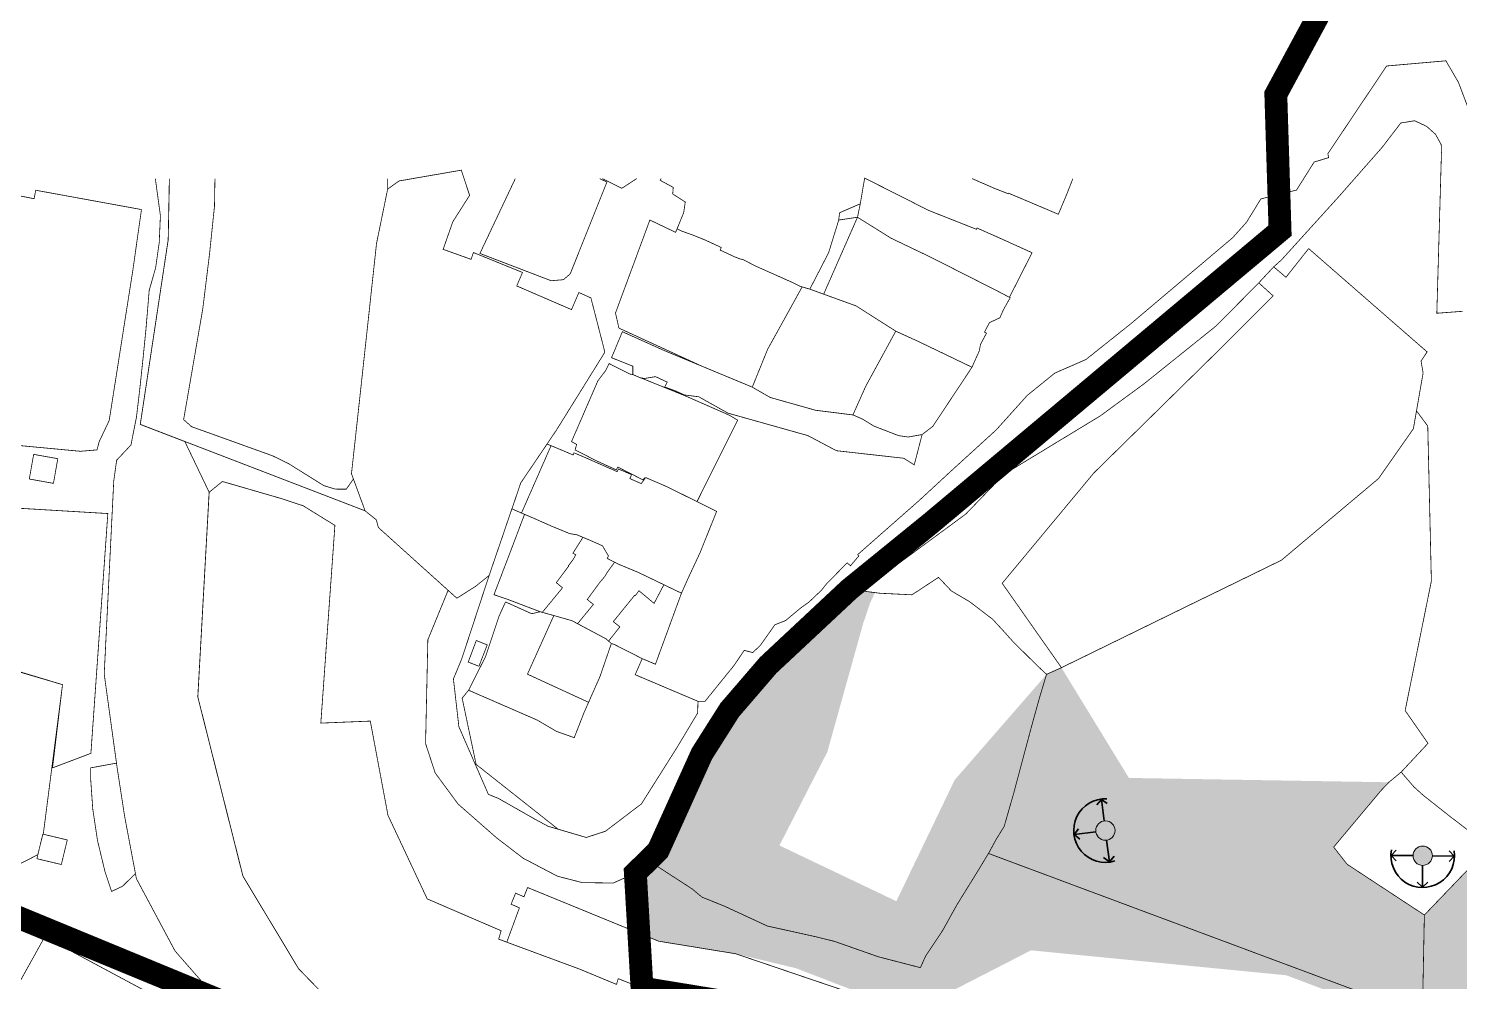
# Model space of a CAD drawing. Header units: millimetres. Extents: x 21689 to 31331, y 37531 to 43751.
# Drawn here: x 28470.9 to 28846.9, y 42788.7 to 43038.9 of the extents above; entities that cross this region are included whole.
import ezdxf

# ---------------------------------------------------------------- set-up
doc = ezdxf.new("R2010")
doc.units = ezdxf.units.MM
doc.linetypes.add('DASHEDX2', pattern=[1.5, 1, -0.5])
doc.linetypes.add('МЕЖА', pattern=[4, 1, -1, 1, -1])
for name, color, linetype, lineweight in [('0 . 11 - границы ДМ проект', 10, 'МЕЖА', 0), ('0.15 - Видовые раскрытия', 22, 'Continuous', 9), ('CONTUR', 150, 'Continuous', 9)]:
    doc.layers.add(name, color=color, linetype=linetype, lineweight=lineweight)
doc.layers.add('00 Природный ландшафт', color=81, linetype='Continuous', lineweight=9, true_color=0xa9da90, transparency=0.4)

# ---------------------------------------------------------------- blocks, each defined once
blk = doc.blocks.new('участки все')
at = {"layer": 'CONTUR', "const_width": 0.2}
for points in [[(5960.96, 5322.33), (5954.18, 5321.82), (5955.4, 5364.08), (5955.33, 5366.09), (5953.84, 5368.81), (5951.51, 5370.9), (5948.34, 5372.37), (5944.72, 5371.78), (5939.81, 5365.38), (5928.51, 5352.54), (5913.39, 5335.85), (5911.32, 5334.01), (5907.4, 5329.8), (5896.29, 5318.57), (5877.19, 5303.24), (5865.77, 5294.87), (5840.52, 5279.56), (5830.44, 5269.1), (5803.47, 5249.25), (5799.84, 5249.32), (5794.1, 5243.56), (5787.24, 5237.49), (5783.27, 5233.61), (5778.5, 5229.37), (5768.38, 5217.61), (5761.1, 5206.14), (5753.97, 5190.82), (5751.85, 5185.66), (5749.6, 5180.73), (5743.61, 5174.82), (5737.84, 5172.2), (5729.66, 5172.3), (5723.16, 5173.98), (5714.14, 5178.7), (5707.1, 5184.1), (5697.03, 5192.94), (5691, 5201.12), (5688.49, 5208.83), (5689.09, 5236.08), (5694.41, 5249.05), (5696.71, 5246.99), (5701.65, 5250.12), (5705.19, 5252.96), (5698, 5231.08), (5695.81, 5225.79), (5697.24, 5213.24), (5704.99, 5195.48), (5707.67, 5194.39), (5717.67, 5188.71), (5720.69, 5187.1), (5730.7, 5184.16), (5735.75, 5185.79), (5745.2, 5192.98), (5754.45, 5207.63), (5759.97, 5216.82), (5760.06, 5219.91), (5761.91, 5219.91), (5769.57, 5229.38), (5772.2, 5233.29), (5774.45, 5232.72), (5776.46, 5234.61), (5780.27, 5240.02), (5783.08, 5241.12), (5787.11, 5244.47), (5789.27, 5246.02), (5792.47, 5249.05), (5793.72, 5250.62), (5799.24, 5256.28), (5800.13, 5255.51), (5802.35, 5258.12), (5802, 5258.42), (5818.09, 5272.57), (5826.29, 5280.14), (5826.29, 5280.14), (5838.41, 5291.18), (5846.59, 5300.26), (5853.81, 5306.1), (5861.98, 5309.66), (5873.77, 5319.05), (5892.3, 5334.69), (5900.5, 5341.62), (5904.21, 5345.75), (5907.95, 5351.85), (5917.32, 5354.16), (5921.95, 5361.53), (5925.75, 5362.68), (5925.55, 5363.71), (5927.8, 5367.08), (5932.99, 5374.82), (5940.99, 5386.75), (5956.57, 5388.11), (5959.86, 5382.45), (5965.03, 5368.8)], [(5621.17, 5357.18), (5620.86, 5341.14), (5613.52, 5292.63), (5625.25, 5288.12), (5631.62, 5274.83), (5628.64, 5221.06), (5640.5, 5173.99), (5655.13, 5149.67), (5660.19, 5144.47)], [(5631.67, 5144.08), (5622.68, 5154.33), (5612.51, 5173.35), (5609.39, 5189.88), (5607.41, 5202.76), (5604.06, 5227.06), (5606.56, 5277.73), (5607.32, 5283.22), (5611.09, 5287.23), (5611.72, 5290.47), (5612.53, 5294.55), (5613.36, 5301.51), (5614.35, 5310.85), (5615.02, 5317.57), (5615.88, 5327.84), (5617.56, 5333.73), (5618.51, 5340.37), (5618.82, 5347.46), (5617.73, 5355.42), (5617.49, 5357.18)], [(5685.14, 5357.18), (5681.52, 5356.56), (5678.53, 5354.43), (5675.6, 5340.12), (5673.11, 5317.13), (5670.66, 5294.61), (5669.68, 5285.67), (5669.02, 5279.68), (5672.6, 5269.94), (5613.54, 5292.64), (5620.88, 5341.14), (5621.19, 5357.18)], [(5633.15, 5357.18), (5633.03, 5349.94), (5631.74, 5337.49), (5629.95, 5322.95), (5629.44, 5320), (5625.58, 5297.66), (5624.92, 5293.89), (5627.01, 5292.03), (5632.54, 5290.05), (5648.28, 5284.39), (5652.46, 5282.35), (5661.73, 5276.57), (5664.72, 5275.64), (5667.65, 5275.61), (5669.53, 5278.29), (5672.6, 5269.94), (5613.54, 5292.64), (5620.88, 5341.14), (5621.19, 5357.18)], [(5685.14, 5357.18), (5681.52, 5356.56), (5678.53, 5354.43), (5678.54, 5356.65), (5678.55, 5357.18)], [(5734.25, 5357.18), (5736.13, 5356.27), (5726.49, 5332.15), (5724.72, 5330.63), (5721.47, 5330.36), (5702.77, 5337.52), (5712.07, 5357.18)], [(5743.98, 5357.18), (5740.05, 5354.64), (5734.93, 5357.18)], [(5803.83, 5357.18), (5802.7, 5350.55), (5797.26, 5348.21), (5797.04, 5346.29), (5794.39, 5337.73), (5789.45, 5328.15), (5787.42, 5328.74), (5787.08, 5328.82), (5784.72, 5329.97), (5775.33, 5334.15), (5771.97, 5335.87), (5771.11, 5336.08), (5769.74, 5336.61), (5765.89, 5338.4), (5766.2, 5339.08), (5761.98, 5341.03), (5758.81, 5342.31), (5755.61, 5343.46), (5754.58, 5344.01), (5756.31, 5348.26), (5756.72, 5351.03), (5753.42, 5353.15), (5753.57, 5354.88), (5750.15, 5356.7), (5750.4, 5357.18)], [(5832.08, 5357.18), (5838.1, 5354.55), (5841.61, 5353.19), (5841.68, 5353.34), (5851.84, 5349.05), (5854.74, 5347.81), (5856.96, 5353.08), (5858.39, 5356.74), (5858.53, 5357.18)], [(5671.37, 5132.99), (5655.15, 5149.68), (5640.52, 5174), (5628.66, 5221.06), (5631.64, 5274.82), (5635.11, 5277.64), (5650.51, 5273.18), (5656.33, 5271.26), (5656.33, 5271.26), (5664.67, 5266.11), (5660.97, 5214.19), (5673.97, 5214.72), (5678.61, 5189.98), (5688.92, 5168.03), (5708.34, 5159.67), (5707.69, 5157.47), (5709.83, 5156.66), (5729.04, 5149.56), (5738.66, 5145.57), (5739.1, 5147.08), (5745.37, 5144.61)]]:
    blk.add_lwpolyline(points, dxfattribs=at)
for points in [[(5678.53, 5354.43), (5681.52, 5356.56), (5697.87, 5359.39), (5700.06, 5352.78), (5695.64, 5345.84), (5693.11, 5338.6), (5700.44, 5335.98), (5701.07, 5337.76), (5713.96, 5332.53), (5712.44, 5328.99), (5726.84, 5322.77), (5728.77, 5327.26), (5731.93, 5325.85), (5735.23, 5313.05), (5735.58, 5311.56), (5722.85, 5291.09), (5713.5, 5277.27), (5705.19, 5252.96), (5701.65, 5250.12), (5696.71, 5246.99), (5676.08, 5265.56), (5675.56, 5267.56), (5672.6, 5269.94), (5669.02, 5279.68), (5669.68, 5285.67), (5670.66, 5294.61), (5673.11, 5317.13), (5675.6, 5340.12), (5678.53, 5354.43)], [(5801.97, 5347.03), (5802.7, 5350.55), (5803.85, 5357.31), (5814.24, 5352.08), (5820.55, 5348.87), (5833.24, 5343.86), (5833.39, 5344.19), (5839.43, 5341.52), (5847.84, 5337.71), (5841.89, 5326.01), (5838.52, 5327.77), (5834.8, 5329.65), (5827.72, 5333.24), (5820.94, 5336.67), (5810.8, 5341.52), (5801.97, 5347.03)], [(5586.07, 5354.12), (5613.84, 5349.05), (5611.61, 5333.31), (5605.37, 5293.67), (5602.75, 5288.13), (5602.16, 5285.94), (5597.8, 5285.57), (5572.62, 5287.94), (5555.7, 5290.08), (5562.82, 5337.91), (5566.77, 5337.23), (5570.62, 5354.89), (5585.63, 5351.89), (5586.07, 5354.12)], [(5747.42, 5346.3), (5754.18, 5343.07), (5754.58, 5344.01), (5755.61, 5343.46), (5758.81, 5342.31), (5761.98, 5341.03), (5766.2, 5339.08), (5765.89, 5338.4), (5769.74, 5336.61), (5771.11, 5336.08), (5771.97, 5335.87), (5775.33, 5334.15), (5784.72, 5329.97), (5787.08, 5328.82), (5787.42, 5328.74), (5785.14, 5324.59), (5778.37, 5312.38), (5774.33, 5302.42), (5760.96, 5307.97), (5739.29, 5317.92), (5738.39, 5321.89), (5747.42, 5346.3)], [(5789.45, 5328.15), (5793.08, 5326.83), (5801.97, 5347.03), (5797.04, 5346.29), (5794.39, 5337.73), (5789.45, 5328.15)], [(5793.08, 5326.83), (5801.6, 5323.75), (5812.03, 5317.11), (5818.07, 5314.36), (5832.05, 5307.64), (5833, 5309.78), (5833.98, 5311.96), (5834.29, 5313.66), (5835.87, 5316.59), (5835.34, 5316.87), (5836.64, 5319.35), (5839.39, 5320.64), (5840.29, 5322.69), (5841.29, 5324.49), (5842.11, 5325.89), (5838.52, 5327.77), (5834.8, 5329.65), (5827.72, 5333.24), (5820.94, 5336.67), (5810.8, 5341.52), (5801.97, 5347.03), (5793.08, 5326.83)], [(5920.51, 5338.8), (5951.63, 5311.67), (5950.04, 5309.25), (5950.58, 5306.14), (5948.02, 5291.49), (5938.86, 5278.41), (5913.34, 5256.96), (5898.55, 5249.74), (5887.31, 5244.27), (5872.06, 5236.81), (5855.56, 5228.75), (5839.99, 5250.91), (5864.09, 5279.9), (5896.27, 5311.5), (5911.18, 5326.38), (5907.4, 5329.8), (5911.32, 5334.01), (5914.55, 5331.27), (5920.51, 5338.8)], [(5787.42, 5328.74), (5789.45, 5328.15), (5793.08, 5326.83), (5801.6, 5323.75), (5812.03, 5317.11), (5804.13, 5302.64), (5800.77, 5295.12), (5790.93, 5296.35), (5779.02, 5299.71), (5774.33, 5302.42), (5778.37, 5312.38), (5785.14, 5324.59), (5787.42, 5328.74)], [(5740.2, 5316.97), (5751.13, 5312.05), (5774.33, 5302.42), (5779.02, 5299.71), (5790.93, 5296.35), (5800.77, 5295.12), (5803.29, 5294.03), (5806.32, 5292.17), (5812.78, 5289.68), (5815.34, 5289.32), (5818.95, 5289.97), (5816.88, 5282), (5814.13, 5283.74), (5796.44, 5285.72), (5788.94, 5289.69), (5767.93, 5295.59), (5760.27, 5299.88), (5756.52, 5300.36), (5754.12, 5301.43), (5751.32, 5302.46), (5751.99, 5303.74), (5748.9, 5305.17), (5745.94, 5304.68), (5744.85, 5304.91), (5742.94, 5305.71), (5742.95, 5307.92), (5737.35, 5310.14), (5740.2, 5316.97)], [(5812.03, 5317.11), (5818.07, 5314.36), (5832.05, 5307.64), (5821.74, 5292.09), (5818.95, 5289.97), (5815.34, 5289.32), (5812.78, 5289.68), (5806.32, 5292.17), (5803.29, 5294.03), (5800.77, 5295.12), (5804.13, 5302.64), (5812.03, 5317.11)], [(5746.01, 5278.6), (5746.21, 5278.51), (5746.33, 5278.67), (5751.92, 5276.26), (5759.81, 5272.35), (5770.47, 5293.74), (5768.25, 5295.07), (5756.55, 5300.2), (5754.59, 5300.99), (5751.98, 5302.05), (5745.99, 5304.47), (5744.85, 5304.91), (5742.94, 5305.71), (5742.2, 5305.83), (5736.73, 5308.6), (5735.79, 5306.75), (5733.74, 5304.03), (5726.84, 5288.12), (5728.18, 5287.38), (5727.79, 5285.93), (5733.38, 5283.07), (5738.56, 5280.7), (5739.04, 5281.42), (5745.64, 5278.04), (5746.01, 5278.6)], [(5872.06, 5236.81), (5887.31, 5244.27), (5898.55, 5249.74), (5913.34, 5256.96), (5938.86, 5278.41), (5948.02, 5291.49), (5948.85, 5296.19), (5951.8, 5292.2), (5952.75, 5251.5), (5945.86, 5217.48), (5951.86, 5208.88), (5944.81, 5201.32), (5941.59, 5198.66), (5939.52, 5196.48), (5927.08, 5181.63), (5930.62, 5177.12), (5950.91, 5163.8), (5950.39, 5137.46), (5836.39, 5179.96), (5838.38, 5183.62), (5840.51, 5187.07), (5843.04, 5195.87), (5845.55, 5205.29), (5847.87, 5213.93), (5849.78, 5220.81), (5851.64, 5226.99), (5855.56, 5228.75), (5872.06, 5236.81)], [(5720.4, 5287.46), (5721.46, 5287.05), (5713.69, 5269.35), (5711.18, 5270.46), (5713.5, 5277.27), (5720.4, 5287.46)], [(5736.53, 5258.11), (5734.97, 5260.75), (5731.79, 5262.16), (5728.28, 5263.63), (5726.38, 5263.94), (5721.58, 5265.92), (5716.8, 5268.03), (5713.69, 5269.35), (5721.46, 5287.05), (5722.03, 5286.81), (5727.26, 5284.61), (5727.49, 5285.16), (5729.71, 5284.24), (5738.83, 5280.22), (5739.14, 5280.92), (5742.6, 5279.46), (5742.18, 5278.39), (5745.15, 5277.09), (5746.33, 5278.67), (5751.92, 5276.26), (5764.97, 5269.8), (5760.62, 5258.98), (5757.64, 5252.59), (5755.72, 5248.31), (5744.41, 5253.75), (5739.08, 5255.96), (5736.21, 5257.44), (5736.53, 5258.11)], [(5585.52, 5284.76), (5591.86, 5283.63), (5590.72, 5277.15), (5584.38, 5278.29), (5585.52, 5284.76)], [(5576.18, 5270.94), (5605.01, 5269.22), (5600.56, 5206.25), (5590.48, 5202.44), (5593.1, 5224.29), (5585.29, 5226.64), (5562.69, 5233.43), (5575.47, 5268.95), (5576.18, 5270.94)], [(5714.49, 5269), (5710.5, 5258.48), (5706.46, 5247.91), (5708.88, 5247.09), (5709.77, 5246.8), (5718.58, 5243.44), (5719.16, 5243.28), (5724.47, 5249.72), (5722.84, 5251.07), (5726.07, 5255.4), (5725.99, 5255.47), (5727.31, 5257.23), (5727.95, 5258.38), (5727.2, 5258.81), (5729.85, 5262.98), (5728.28, 5263.63), (5726.38, 5263.94), (5721.58, 5265.92), (5718.56, 5267.25), (5716.8, 5268.03), (5714.49, 5269)], [(5729.85, 5262.98), (5727.2, 5258.81), (5727.95, 5258.38), (5727.31, 5257.23), (5725.99, 5255.47), (5726.07, 5255.4), (5722.84, 5251.07), (5724.47, 5249.72), (5719.16, 5243.28), (5722.19, 5242.44), (5726.96, 5241.08), (5728.42, 5240.3), (5732.57, 5245.35), (5730.98, 5246.66), (5734.25, 5251.12), (5735.58, 5252.7), (5736.22, 5253.79), (5738.15, 5256.43), (5736.21, 5257.44), (5736.53, 5258.11), (5734.97, 5260.75), (5731.79, 5262.16), (5729.85, 5262.98)], [(5738.15, 5256.43), (5736.22, 5253.79), (5735.58, 5252.7), (5734.25, 5251.12), (5730.98, 5246.66), (5732.57, 5245.35), (5728.42, 5240.3), (5735.88, 5236.33), (5736.57, 5235.73), (5738.32, 5237.93), (5739.54, 5239.47), (5737.81, 5240.84), (5737.9, 5240.95), (5742.57, 5246.7), (5743.43, 5247.76), (5743.58, 5247.64), (5744.56, 5248.95), (5748.53, 5245.63), (5751.1, 5250.53), (5744.41, 5253.75), (5739.08, 5255.96), (5738.15, 5256.43)], [(5799.84, 5249.32), (5807.9, 5248.29), (5816.28, 5247.88), (5823.26, 5252.46), (5826.61, 5248.92), (5831.48, 5246.04), (5837.45, 5241.48), (5839.96, 5238.79), (5842.83, 5235.58), (5849, 5229.48), (5851.64, 5226.99), (5849.78, 5220.81), (5847.87, 5213.93), (5845.55, 5205.29), (5843.04, 5195.87), (5840.51, 5187.07), (5838.38, 5183.62), (5836.39, 5179.96), (5832.96, 5174.32), (5828.05, 5166.41), (5824.43, 5159.87), (5819.86, 5152.99), (5818.5, 5149.97), (5807.48, 5152.82), (5795.94, 5156.87), (5791.09, 5158.07), (5778.28, 5160.91), (5767.08, 5166.09), (5761.08, 5168.51), (5758.54, 5170.64), (5749.42, 5176.55), (5749.6, 5180.73), (5751.85, 5185.66), (5753.97, 5190.82), (5757.89, 5198.53), (5761.08, 5204.88), (5761.6, 5205.89), (5762.2, 5206.93), (5764.61, 5210.77), (5767.67, 5215.46), (5768.78, 5217.38), (5771.49, 5220.55), (5778.28, 5227.99), (5783.27, 5233.61), (5787.24, 5237.49), (5794.1, 5243.56), (5799.84, 5249.32)], [(5751.1, 5250.53), (5748.53, 5245.63), (5744.56, 5248.95), (5743.58, 5247.64), (5743.43, 5247.76), (5742.57, 5246.7), (5737.9, 5240.95), (5737.81, 5240.84), (5739.54, 5239.47), (5738.32, 5237.93), (5736.57, 5235.73), (5737.3, 5235.08), (5737.98, 5234.89), (5741.85, 5232.93), (5745.4, 5231.12), (5748.88, 5229.65), (5755.72, 5248.31), (5751.1, 5250.53)], [(5709.5, 5246.01), (5707.85, 5242.4), (5704.26, 5231.66), (5699.79, 5222.83), (5717.88, 5214.96), (5722.89, 5212.01), (5727.55, 5210.37), (5730.14, 5216.99), (5731.32, 5219.65), (5734.29, 5226.36), (5737.3, 5235.08), (5735.88, 5236.33), (5726.96, 5241.08), (5722.19, 5242.44), (5718.58, 5243.44), (5716.37, 5242.91), (5709.5, 5246.01)], [(5731.32, 5219.65), (5715.26, 5227.04), (5722.19, 5242.44), (5718.58, 5243.44), (5716.37, 5242.91), (5709.5, 5246.01), (5707.85, 5242.4), (5704.26, 5231.66), (5699.79, 5222.83), (5717.88, 5214.96), (5722.89, 5212.01), (5727.55, 5210.37), (5730.14, 5216.99), (5731.32, 5219.65)], [(5722.19, 5242.44), (5726.96, 5241.08), (5735.88, 5236.33), (5737.3, 5235.08), (5734.29, 5226.36), (5731.32, 5219.65), (5715.26, 5227.04), (5722.19, 5242.44)], [(5586.62, 5179.64), (5587.93, 5185.04), (5588.05, 5185.01), (5593.1, 5224.29), (5586.36, 5226.28), (5557.38, 5234.77), (5543.34, 5191.56), (5535.88, 5193.37), (5523.64, 5193.97), (5541.25, 5186.3), (5565, 5176.07), (5573.75, 5173.06), (5586.62, 5179.64)], [(5698.1, 5220.74), (5701.77, 5203.35), (5723.3, 5186.34), (5730.7, 5184.16), (5735.75, 5185.79), (5745.2, 5192.98), (5754.45, 5207.63), (5759.97, 5216.82), (5760.06, 5219.91), (5743.57, 5226.9), (5745.4, 5231.12), (5741.85, 5232.93), (5737.98, 5234.89), (5737.3, 5235.08), (5734.29, 5226.36), (5731.32, 5219.65), (5730.14, 5216.99), (5727.55, 5210.37), (5722.89, 5212.01), (5717.88, 5214.96), (5699.79, 5222.83), (5698.1, 5220.74)], [(5699.69, 5230.21), (5701.82, 5235.88), (5704.69, 5234.73), (5702.52, 5229.13), (5699.69, 5230.21)], [(5600.47, 5199.93), (5600.51, 5202.44), (5607.27, 5203.68), (5609.39, 5189.88), (5612.26, 5174.68), (5608.86, 5171.34), (5605.99, 5169.98), (5605.29, 5172.1), (5604.24, 5175.27), (5602.29, 5183.38), (5601.05, 5191.62), (5600.47, 5199.93)], [(5944.81, 5201.32), (5948.19, 5197.43), (5950.57, 5195.27), (5957.52, 5189.78), (5964.26, 5184.62), (5966.46, 5180), (5950.91, 5163.8), (5930.62, 5177.12), (5927.08, 5181.63), (5939.52, 5196.48), (5941.59, 5198.66), (5944.81, 5201.32)], [(5587.94, 5185.04), (5588.05, 5185.01), (5594.35, 5183.51), (5592.79, 5177.06), (5586.39, 5178.58), (5586.61, 5179.64), (5587.94, 5185.04)], [(5715.3, 5171.01), (5749.73, 5156.92), (5769.98, 5153.62), (5825.01, 5134.94), (5833.21, 5132.37), (5827.1, 5112.99), (5822.4, 5113.12), (5822.54, 5115.11), (5822.46, 5118.11), (5822.33, 5119.1), (5822.08, 5120.15), (5821.23, 5122.62), (5807.94, 5126.94), (5764.81, 5141.43), (5745.37, 5144.61), (5739.1, 5147.08), (5738.66, 5145.57), (5729.04, 5149.56), (5709.83, 5156.66), (5713.14, 5165.68), (5710.96, 5166.63), (5712.15, 5169.54), (5714.33, 5168.59), (5715.3, 5171.01)], [(5588.4, 5158.03), (5597.63, 5153.1), (5615.38, 5143.59), (5631.33, 5135.06), (5636.87, 5129.21), (5663.07, 5101.59), (5661.66, 5092.88), (5612.77, 5097.56), (5588.55, 5099.8), (5588.56, 5100.21), (5584.15, 5102.63), (5571.87, 5109.36), (5576.59, 5136.84), (5579.16, 5141.4), (5585.96, 5153.61), (5588.4, 5158.03)]]:
    blk.add_lwpolyline(points, close=True, dxfattribs=at)
blk = doc.blocks.new('Точки и сектора раскрытия панорам')
at = {"layer": '0.15 - Видовые раскрытия', "transparency": 33554687}
h = blk.add_hatch(color=256, dxfattribs=at)
h.dxf.hatch_style = 1
h.paths.add_polyline_path([(1662.2, -164.03, 1), (1661.37, -159.03, 1)])
at = {"layer": '0.15 - Видовые раскрытия', "lineweight": 35}
for p, q in [((1653.65, -162.89), (1654.7, -161.29)), ((1669.92, -160.18), (1664.29, -161.11)), ((1669.92, -160.18), (1668.41, -159.01)), ((1669.92, -160.18), (1668.87, -161.77)), ((1653.65, -162.89), (1659.28, -161.95)), ((1653.65, -162.89), (1655.16, -164.05)), ((1663.14, -169.66), (1662.2, -164.03)), ((1663.14, -169.66), (1661.55, -168.61)), ((1663.14, -169.66), (1664.3, -168.15))]:
    blk.add_line(p, q, dxfattribs=at)
at = {"layer": '0.15 - Видовые раскрытия'}
blk.add_circle((1661.78, -161.53), 2.54, dxfattribs=at)
at = {"layer": '0.15 - Видовые раскрытия', "lineweight": 35}
blk.add_arc((1661.78, -161.51), 8.36, 179.6943, 19.0438, dxfattribs=at)

msp = doc.modelspace()

# ---------------------------------------------------------------- hatches: boundary and pattern name
at = {"layer": '00 Природный ландшафт', "transparency": 33554585}
h = msp.add_hatch(color=256, dxfattribs=at)
h.dxf.hatch_style = 1
h.paths.add_polyline_path([(28897.2, 42732.08), (28899.32, 42750.95), (28928.09, 42813.72), (28942.56, 42827.78), (28938.08, 42837.81), (28900.06, 42826.61), (28842.54, 42774.77), (28801.39, 42790.33), (28734.3, 42796.88), (28702.61, 42780.6), (28672.6, 42792.17), (28656.72, 42795.98), (28636.47, 42799.28), (28631.27, 42801.41), (28630.36, 42817.18), (28636.35, 42823.08), (28647.85, 42848.5), (28655.12, 42859.97), (28665.24, 42871.73), (28686.59, 42891.68), (28693.32, 42890.82), (28692.01, 42888.02), (28690.23, 42882.78), (28680.8, 42848.98), (28668.21, 42824.42), (28698.93, 42809.78), (28714.26, 42841.63), (28738.39, 42869.35), (28742.3, 42871.11), (28760.03, 42842.15), (28828.33, 42841.01), (28813.82, 42823.99), (28817.36, 42819.48), (28837.66, 42806.16), (28853.21, 42822.36), (28852.91, 42828.41), (28879.18, 42850.56), (28918.42, 42891.44), (28932.89, 42896.02), (28988.45, 42893.69), (28994.37, 42894.68), (29007.52, 42908.48), (29027.59, 42931.15), (29048, 42966.32), (29061.16, 42992.29), (29042.77, 43011.69), (29002.66, 43011.72), (28970.1, 43009.43), (28923.74, 43001.23), (28893.82, 42991.72), (28864.21, 42933.55), (28849.31, 42932.26), (28851.78, 43011.16), (29010.46, 43086.09), (29010.85, 43094.67), (29076.2, 43088.66), (29125.13, 43065.48), (29145.66, 43037.83), (29158.92, 42999.82), (29155.03, 42977.9), (29151.08, 42964.25), (29132.37, 42940.9), (29125.92, 42946.12), (29115.23, 42932.9), (29120.08, 42924.6), (29076.58, 42823.07), (29061.91, 42825.68), (29040.67, 42802.45), (28996.97, 42793.05), (28962.72, 42783.54), (28936.64, 42769.3), (28924.68, 42762.01), (28921.03, 42754.62), (28918.73, 42743.37), (28914.15, 42732.19)])

# ---------------------------------------------------------------- linework, layer by layer
at = {"layer": '0 . 11 - границы ДМ проект', "color": 7, "linetype": 'DASHEDX2', "lineweight": 100, "ltscale": 9, "transparency": 33554687, "const_width": 6, "flags": 128}
msp.add_lwpolyline([(22946.73, 37638.63), (22902.58, 38352.1), (23040.31, 38403.75), (23117.29, 38401.21), (23331.14, 38342.16), (23767.92, 38429.68), (23839.74, 38479.18), (23935.86, 38610.42), (23988.4, 38646.95), (24015.49, 38690.25), (24098.85, 38777.82), (24145.03, 38828.88), (24135.93, 38857.75), (24309.79, 39159.02), (24384.58, 39142.81), (24479.69, 39275.04), (24546.54, 39209.37), (24750.01, 39350.13), (25003.88, 39639.8), (25413.16, 40107.12), (25363.28, 40286.2), (24989.23, 40491.14), (25395.28, 40838.84), (25660.56, 41058.12), (25845.24, 41208.92), (25792.92, 41266.23), (25888.27, 41383.12), (26058.63, 41521.65), (26092.2, 41658.69), (26130.83, 41752.53), (26159.07, 41742.27), (26300.9, 42104.41), (26325.34, 42112.11), (26524.48, 42049.12), (26659.52, 41994.11), (26661.3, 41997.38), (26646.24, 42050.67), (26706.46, 42026.98), (26859.65, 41970.83), (27006.59, 41919.76), (27172.98, 41911.41), (27384.06, 41951.12), (27369.53, 42033.59), (27673.24, 42086.3), (27976.36, 41979.69), (28033.35, 41963.23), (28102.86, 41962.56), (28159.54, 41928.27), (28328.6, 41835.14), (28499.53, 41807.33), (28720.17, 41761.45), (29052.46, 41622.84), (29045.52, 41606.09), (29058.02, 41600.92), (29065.19, 41619.05), (29089.18, 41611.33), (29476.61, 41567.37), (29694.11, 41552.14), (29707.83, 41609), (29818.28, 41584.5), (29941.9, 41545.71), (30079.67, 41531.57), (30099.06, 41598.9), (30133.54, 41631.15), (30187.93, 41657.25), (30321.66, 41749.67), (30401.38, 41749.67), (30509.19, 41676.74), (30617.63, 41749.67), (30608.36, 41787.7), (30599.77, 41907.5), (30613.25, 41930.65), (30611.36, 41954.39), (30596.2, 41953.51), (30593.67, 42010.25), (30597.05, 42063.37), (30605.38, 42235.81), (30665.45, 42236.17), (30657.33, 42284.13), (30610.32, 42363.4), (30625.51, 42373.52), (30633.15, 42373.02), (30649.52, 42377.68), (30654.81, 42423.45), (30716.03, 42430.23), (30760.54, 42567.65), (30765.8, 42586.36), (30791.95, 42710.49), (30846.37, 42699.4), (30866.74, 42759.78), (30939.13, 42753.23), (31030.96, 42735.49), (31057.16, 42750.28), (31131.35, 42919.39), (31178.71, 43049.99), (31223.9, 43155.77), (31261.16, 43239.22), (31200.23, 43266.25), (31159.04, 43264.62), (31092.9, 43324.59), (31030.84, 43397.77), (30974.06, 43434.01), (30837.68, 43448.49), (30812.71, 43443.57), (30797.57, 43373.26), (30670.04, 43084.43), (30627.79, 42979.09), (30572.79, 42815.93), (30581.39, 42739.2), (30580.07, 42670.05), (30572.53, 42633.02), (30553.34, 42565.66), (30547.4, 42556.65), (30525.72, 42505.25), (30514.51, 42510.11), (30479.51, 42425.86), (30461.95, 42345.38), (30464.75, 42236.14), (30403.52, 42231.72), (30362, 42222.3), (30262.37, 42221.19), (30097.98, 42200.41), (30088.95, 42269.89), (30058.49, 42273.9), (30000.91, 42267.83), (30008.93, 42181.88), (29926.02, 42170.86), (29838.04, 42159.36), (29837.12, 42151.42), (29801.62, 42150.52), (29804.08, 42118.48), (29746.29, 42112.77), (29727.01, 42117.61), (29726.77, 42121.26), (29669.99, 42116.48), (29667.12, 42186.75), (29663.62, 42276.82), (29664.83, 42334.2), (29729.67, 42336.19), (29743.29, 42425.8), (29681.45, 42426.64), (29599.85, 42422.04), (29585.29, 42460.05), (29593.55, 42547.9), (29586.23, 42640.93), (29612.42, 42670.26), (29566.57, 42703.24), (29536.55, 42712.38), (29485.13, 42721.11), (29445.22, 42718.94), (29271.87, 42704.28), (29252.91, 42692.41), (29197.95, 42673.04), (29178.85, 42668.77), (29146.59, 42665.68), (29091.04, 42663.1), (29090.12, 42694.39), (29093.43, 42735.41), (29109.46, 42731.74), (29114.94, 42754.25), (29105.61, 42762.57), (29115.3, 42813.46), (29163.59, 42900), (29195.32, 42957.41), (29200.53, 43020.6), (29169.03, 43102.91), (29094.39, 43130.16), (29034.07, 43130.54), (28931.05, 43118.37), (28819.4, 43060.11), (28798.63, 43021.64), (28799.74, 42985.88), (28707.96, 42909.03), (28686.59, 42891.68), (28665.24, 42871.73), (28655.12, 42859.97), (28647.85, 42848.5), (28636.35, 42823.08), (28630.36, 42817.18), (28632.11, 42786.97), (28651.56, 42783.79), (28691.78, 42770.28), (28688.63, 42759.99), (28685.9, 42758.4), (28674.4, 42734.05), (28670.96, 42721.95), (28465.92, 42806.49), (28422.23, 42822.02), (28375.9, 42835.07), (28353.71, 42839.03), (28334.9, 42842.59), (28324.45, 42844.67), (28310.37, 42860.64), (28285.15, 42868.53), (28273.81, 42871.97), (28249.69, 42869.4), (28186.52, 42849.62), (28159.73, 42849.83), (28118.75, 42863.99), (28094.8, 42888.25), (28084.71, 42900.92), (28068.74, 42924.62), (28025.62, 42901.74), (28004.08, 42892.7), (27951.92, 42913.21), (27851.65, 42849.79), (27793.9, 42819.52), (27766.59, 42881.7), (27711.88, 42969.56), (27682.2, 43019.56), (27636.09, 43064.5), (27679.04, 43117.9), (27700.16, 43145.1), (27730.28, 43232.44), (27705.35, 43256.96), (27691.79, 43306.56), (27688.55, 43316.07), (27675.1, 43337.74), (27671.02, 43346.91), (27667.81, 43356.54), (27665.87, 43367.34), (27665.76, 43376.05), (27664.78, 43381.05), (27419.59, 43272.56), (27422.82, 43266.23), (27362.67, 43207.3), (27358.27, 43197.8), (27315.11, 43177.13), (27276.85, 43176.61), (27257.44, 43175.75), (27253.84, 43180.5), (27248.88, 43187.03), (27238.09, 43198.06), (27218.29, 43206.98), (27213.36, 43207.6), (27202.43, 43208.96), (27239.74, 43225.54), (27236.35, 43231.88), (27229.04, 43245.51), (27224.79, 43253.43), (27207.06, 43286.52), (27191.9, 43314.8), (27189.96, 43318.43), (27109.82, 43276.33), (27075.56, 43340.35), (27088.29, 43348.01), (27054.82, 43405.39), (27040.02, 43396.59), (27025.14, 43422.1), (27004.05, 43461.84), (26932.79, 43645.55), (26914.14, 43691.8), (26899.52, 43700.46), (26872.13, 43716.99), (26742.39, 43504.78), (26736.34, 43496.67), (26723.68, 43483.84), (26681.05, 43469.92), (26667.11, 43474.54), (26618.22, 43488.58), (26621.71, 43502.66), (26587.49, 43510.32), (26573.52, 43508.91), (26527.9, 43493.77), (26492.74, 43503.26), (26478.24, 43499.38), (26452.07, 43505.41), (26442.19, 43502.58), (26426.7, 43506.38), (26416.4, 43498.79), (26374.87, 43508.45), (26369.59, 43485.73), (26357.38, 43433.16), (26343.06, 43372.1), (26343.68, 43335.85), (26278.09, 43335.37), (26275.1, 43319.34), (26179.58, 43336.15), (26136.07, 43350.43), (26129.55, 43332.91), (26114.21, 43338.65), (26048.36, 43335.77), (26042.27, 43335.96), (26041.86, 43305.06), (26039.99, 43285.4), (25993.77, 43297.06), (25935.55, 43314.57), (25864.49, 43314.71), (25836.1, 43306.44), (25791.06, 43309.44), (25778.1, 43340.97), (25720.4, 43383.9), (25692.71, 43506.7), (25567.19, 43536.12), (25552.49, 43470.45), (25520.72, 43350.23), (25464.42, 43088.88), (25450.38, 42940.35), (25403.2, 42900.12), (25517.17, 42564.61), (25324.39, 42333.51), (25231.57, 42248.42), (25084.91, 42241.32), (25004.68, 42115.84), (25034.08, 42028.82), (25232.98, 41677.08), (25331.24, 41588.66), (25222.08, 41431.42), (24497, 41147.16), (24469.6, 41188.24), (24382.78, 41181.73), (24281.81, 41064.62), (24269, 41033.06), (24267.52, 40970.79), (24345.86, 40986.54), (24396.82, 40849.9), (24260.73, 40587.7), (24122.54, 40455.83), (24175.55, 40365.15), (24087.33, 40202.95), (23882.35, 40127.13), (23799.32, 39897.89), (23757.23, 39543.04), (23644.49, 39442.48), (23258.99, 39279.22), (23188.93, 39177.24), (23155.23, 38943.77), (22794.42, 38626.82), (22640.55, 38070.59), (22681.18, 37890.91), (22868.64, 37599.25), (22946.73, 37638.63)], close=True, dxfattribs=at)

# ---------------------------------------------------------------- block references
at = {"layer": '0.15 - Видовые раскрытия', "color": 0, "lineweight": 9}
for p, rotation in [((28975.11, 44483.23), 267.9368125001715), ((27229.8, 43273.19), 349.8639644583163)]:
    msp.add_blockref('Точки и сектора раскрытия панорам', p, dxfattribs=dict(at, rotation=rotation))
at = {"layer": 'CONTUR'}
msp.add_blockref('участки все', (22886.75, 37642.36), dxfattribs=at)

doc.saveas('drawing.dxf')
